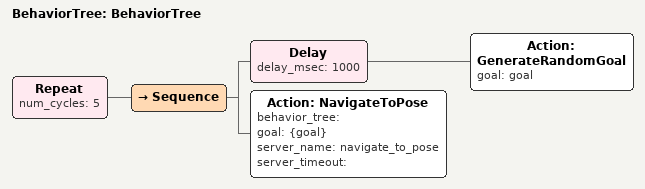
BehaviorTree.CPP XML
<?xml version="1.0"?>
<root main_tree_to_execute="BehaviorTree">
    <BehaviorTree ID="BehaviorTree">
        <Repeat num_cycles="5">
            <Sequence>
                <Delay delay_msec="1000">
                    <Action ID="GenerateRandomGoal" goal="goal"/>
                </Delay>
                <Action ID="NavigateToPose" behavior_tree="" goal="{goal}" server_name="navigate_to_pose" server_timeout=""/>
            </Sequence>
        </Repeat>
    </BehaviorTree>
</root>
